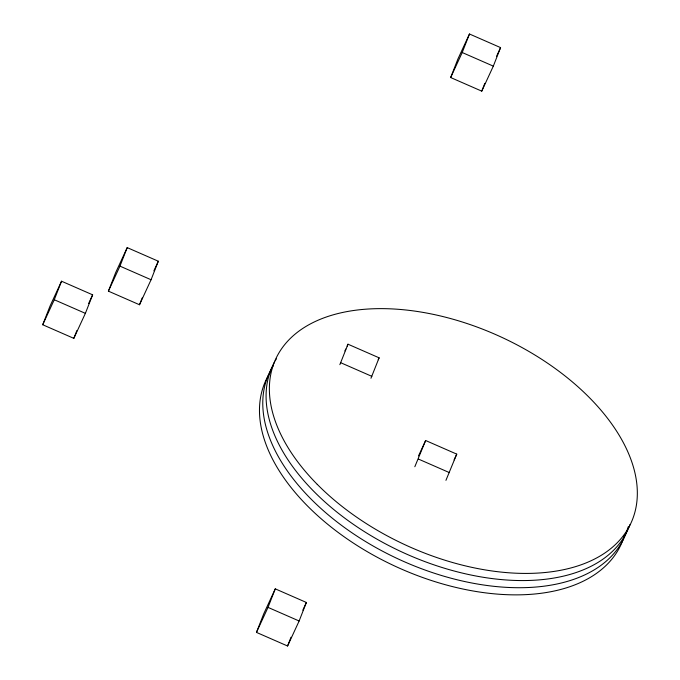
<?xml version="1.0" encoding="UTF-8"?>
<svg xmlns="http://www.w3.org/2000/svg" width="680" height="680" viewBox="0 0 680 680"><rect width="100%" height="100%" fill="white"/><g stroke="black" fill="none" stroke-linecap="round" stroke-linejoin="round"><path stroke-width="1.02" d="M42.721 324.751L49.971 306.229L61.532 281.214L92.633 294.822L85.382 313.352L73.822 338.359L42.721 324.751L54.273 299.744L61.532 281.214M73.822 338.359L76.883 330.556M108.409 291.15L115.659 272.62L127.211 247.613L158.321 261.222L151.07 279.743L139.51 304.759L108.409 291.15L119.96 266.135L127.211 247.613M139.51 304.759L142.188 297.933M450.662 77.537L457.912 59.007L469.472 34L500.573 47.608L493.323 66.13L481.763 91.145L450.662 77.537L462.213 52.521L469.472 34M339.855 364.659L347.999 344.207L379.108 357.816L370.966 378.267M256.462 632.391L263.721 613.87L275.273 588.854L306.382 602.463L299.132 620.993L287.572 646L256.462 632.391L268.022 607.385L275.273 588.854M481.763 91.145L484.823 83.343M287.572 646L291.006 637.228M414.825 466.735L425.637 440.512L456.748 454.129L445.935 480.344M88.638 303.484L92.633 294.822M153.875 270.844L158.321 261.222M344.887 350.94L345.78 349.019M347.115 346.137L347.999 344.207M496.579 56.27L500.573 47.608M378.216 359.745L379.108 357.816M302.829 610.164L306.382 602.463M418.523 455.906L425.637 440.512M454.079 459.901L456.748 454.129M462.213 52.521L493.323 66.13M119.96 266.135L151.07 279.743M340.748 362.729L371.858 376.346M54.273 299.744L85.382 313.352M418.387 459.042L449.488 472.651M268.022 607.385L299.132 620.993M624.308 535.993A195.644 114.444 24.8 0 1 395.361 566.329A195.644 114.444 24.8 0 1 270.3 372.291M628.184 526.864A195.644 114.444 24.8 0 1 403.435 561.34A195.644 114.444 24.8 0 1 271.49 368.662M272 367.769A195.644 114.444 24.8 0 1 273.054 366.01M629.952 524.611A195.644 114.444 24.8 0 1 402.755 552.389A195.644 114.444 24.8 0 1 274.797 361.513M275.298 360.621A195.644 114.444 24.8 0 1 276.352 358.861M317.262 484.373A195.644 114.444 24.8 0 0 628.617 527.688A195.644 114.444 24.8 0 0 414.188 311.015A195.644 114.444 24.8 0 0 317.262 484.373"/></g></svg>
